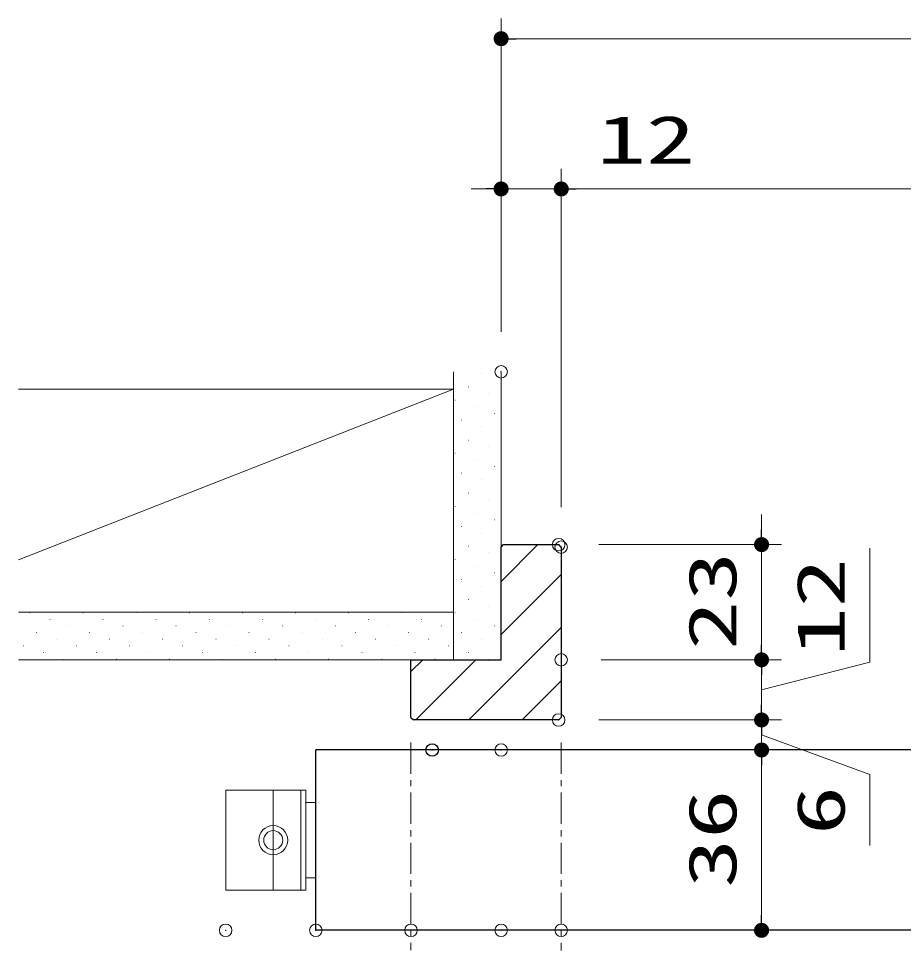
# Model space of a CAD drawing. Units: millimetres, scale not verified. Extents: x -1306 to 1306, y -607 to 607.
# Drawn here: x -1011.8 to -835.2, y -342.1 to -156.1 of the extents above; entities that cross this region are included whole.
import ezdxf
from ezdxf.enums import TextEntityAlignment as Align

# ---------------------------------------------------------------- set-up
doc = ezdxf.new("R2010")
doc.units = ezdxf.units.MM
doc.header["$LTSCALE"] = 5
doc.header["$PDMODE"] = 32
doc.header["$PDSIZE"] = 2.5
doc.linetypes.add('USER3', pattern=[2, 1.25, -0.25, 0.25, -0.25])
for name, color, linetype, lineweight in [('0-1_線(黄)', 2, 'Continuous', 15), ('0-C_中心線', 3, 'USER3', 9), ('0-D_線(白)', 7, 'Continuous', 30), ('1-0_線(水)', 4, 'Continuous', 9), ('1-1_寸法線', 3, 'Continuous', 13), ('1-2_ハッチング', 6, 'Continuous', 9), ('1-4_DEFPOINTS', 7, 'Continuous', 5), ('1-5_0', 3, 'Continuous', 25)]:
    doc.layers.add(name, color=color, linetype=linetype, lineweight=lineweight)
doc.layers.add('1-6__0-0_FRAME20', color=4, linetype='Continuous')
doc.styles.add('ＭＳ ゴシック', font='')
doc.styles.get('ＭＳ ゴシック').set_extended_font_data('MS Gothic')

# ---------------------------------------------------------------- blocks, each defined once
blk = doc.blocks.new('_DOT')
at = {"layer": '1-5_0'}
blk.add_line((-2.5, 0), (-5, 0), dxfattribs=at)
for points in [[(0, 0), (-2.5, 0), (-2.48, 0.313)], [(0, 0), (-2.48, -0.313), (-2.5, 0)], [(0, 0), (-2.48, 0.313), (-2.421, 0.622)], [(0, 0), (-2.421, -0.622), (-2.48, -0.313)], [(0, 0), (-2.421, 0.622), (-2.324, 0.92)], [(0, 0), (-2.324, -0.92), (-2.421, -0.622)], [(0, 0), (-2.324, 0.92), (-2.191, 1.204)], [(0, 0), (-2.191, -1.204), (-2.324, -0.92)], [(0, 0), (-2.191, 1.204), (-2.023, 1.469)], [(0, 0), (-2.023, -1.469), (-2.191, -1.204)], [(0, 0), (-2.023, 1.469), (-1.822, 1.711)], [(0, 0), (-1.822, -1.711), (-2.023, -1.469)], [(0, 0), (-1.822, 1.711), (-1.594, 1.926)], [(0, 0), (-1.594, -1.926), (-1.822, -1.711)], [(0, 0), (-1.594, 1.926), (-1.34, 2.111)], [(0, 0), (-1.34, -2.111), (-1.594, -1.926)], [(0, 0), (-1.34, 2.111), (-1.064, 2.262)], [(0, 0), (-1.064, -2.262), (-1.34, -2.111)], [(0, 0), (-1.064, 2.262), (-0.773, 2.378)], [(0, 0), (-0.773, -2.378), (-1.064, -2.262)], [(0, 0), (-0.773, 2.378), (-0.468, 2.456)], [(0, 0), (-0.468, -2.456), (-0.773, -2.378)], [(0, 0), (-0.468, 2.456), (-0.157, 2.495)], [(0, 0), (-0.157, -2.495), (-0.468, -2.456)], [(0, 0), (-0.157, 2.495), (0.157, 2.495)], [(0, 0), (0.157, -2.495), (-0.157, -2.495)], [(0, 0), (0.157, 2.495), (0.468, 2.456)], [(0, 0), (0.468, 2.456), (0.773, 2.378)], [(0, 0), (0.773, 2.378), (1.064, 2.262)], [(0, 0), (1.064, 2.262), (1.34, 2.111)], [(0, 0), (1.34, 2.111), (1.594, 1.926)], [(0, 0), (1.594, 1.926), (1.822, 1.711)], [(0, 0), (1.822, 1.711), (2.023, 1.469)], [(0, 0), (2.023, 1.469), (2.191, 1.204)], [(0, 0), (2.191, 1.204), (2.324, 0.92)], [(0, 0), (2.324, 0.92), (2.421, 0.622)], [(0, 0), (2.421, 0.622), (2.48, 0.313)], [(0, 0), (2.48, 0.313), (2.5, 0)], [(0, 0), (0.468, -2.456), (0.157, -2.495)], [(0, 0), (0.773, -2.378), (0.468, -2.456)], [(0, 0), (1.064, -2.262), (0.773, -2.378)], [(0, 0), (1.34, -2.111), (1.064, -2.262)], [(0, 0), (1.594, -1.926), (1.34, -2.111)], [(0, 0), (1.822, -1.711), (1.594, -1.926)], [(0, 0), (2.023, -1.469), (1.822, -1.711)], [(0, 0), (2.191, -1.204), (2.023, -1.469)], [(0, 0), (2.324, -0.92), (2.191, -1.204)], [(0, 0), (2.421, -0.622), (2.324, -0.92)], [(0, 0), (2.48, -0.313), (2.421, -0.622)], [(0, 0), (2.5, 0), (2.48, -0.313)]]:
    blk.add_solid(points, dxfattribs=at)

msp = doc.modelspace()

# ---------------------------------------------------------------- linework, layer by layer
at = {"layer": '0-1_線(黄)'}
for p, q in [((-925.011, -284.11), (-925.011, -226.61)), ((-915.511, -284.11), (-915.511, -226.61)), ((-925.011, -274.61), (-1011.849, -274.61)), ((-915.511, -284.11), (-1011.849, -284.11))]:
    msp.add_line(p, q, dxfattribs=at)
msp.add_lwpolyline([(-1011.849, -230.11), (-925.011, -230.11), (-1011.849, -264.164)], dxfattribs=at)
at = {"layer": '0-C_中心線'}
for p, q in [((-933.511, -300.61), (-933.511, -342.052)), ((-903.511, -300.61), (-903.511, -342.109))]:
    msp.add_line(p, q, dxfattribs=at)
at = {"layer": '0-D_線(白)'}
for p, q in [((-915.511, -261.61), (-915.011, -261.11)), ((-915.511, -284.11), (-915.511, -261.61)), ((-915.011, -261.11), (-904.011, -261.11)), ((-903.511, -261.61), (-904.011, -261.11)), ((-903.511, -261.61), (-903.511, -295.61)), ((-933.511, -284.11), (-915.511, -284.11)), ((-933.511, -295.61), (-933.511, -284.11)), ((-933.511, -295.61), (-933.011, -296.11)), ((-904.011, -296.11), (-903.511, -295.61)), ((-904.011, -296.11), (-933.011, -296.11)), ((-952.511, -338.11), (-952.511, -302.11)), ((-825.513, -302.11), (-952.511, -302.11)), ((-825.513, -338.11), (-952.511, -338.11))]:
    msp.add_line(p, q, dxfattribs=at)
at = {"layer": '1-0_線(水)'}
for p, q in [((-970.511, -330.11), (-970.511, -310.11)), ((-970.511, -310.11), (-954.511, -310.11)), ((-961.011, -310.11), (-961.011, -330.11)), ((-955.511, -330.11), (-955.511, -310.11)), ((-954.511, -330.11), (-954.511, -310.11)), ((-952.511, -312.61), (-954.511, -312.61)), ((-952.511, -327.61), (-954.511, -327.61)), ((-970.511, -330.11), (-954.511, -330.11))]:
    msp.add_line(p, q, dxfattribs=at)
for radius in [2.9, 1.9]:
    msp.add_circle((-961.011, -320.11), radius, dxfattribs=at)
at = {"layer": '1-1_寸法線'}
for p, q in [((-915.511, -218.61), (-915.511, -156.11)), ((-912.511, -160.11), (-657.511, -160.11)), ((-915.511, -218.61), (-915.511, -186.11)), ((-903.511, -253.61), (-903.511, -186.11)), ((-903.511, -253.61), (-903.511, -186.11)), ((-918.511, -190.11), (-921.511, -190.11)), ((-915.511, -190.11), (-903.511, -190.11)), ((-900.511, -190.11), (-669.511, -190.11)), ((-900.511, -190.11), (-874.75, -190.11)), ((-863.511, -258.11), (-863.511, -255.11)), ((-896.011, -261.11), (-859.511, -261.11)), ((-863.511, -261.11), (-863.511, -284.11)), ((-863.511, -281.11), (-863.511, -278.11)), ((-895.511, -284.11), (-859.511, -284.11)), ((-895.511, -284.11), (-859.511, -284.11)), ((-863.511, -284.11), (-863.511, -296.11)), ((-863.511, -284.11), (-863.511, -296.11)), ((-863.511, -287.11), (-863.511, -290.11)), ((-863.511, -293.11), (-863.511, -290.11)), ((-896.011, -296.11), (-859.511, -296.11)), ((-896.011, -296.11), (-859.511, -296.11)), ((-863.511, -296.11), (-863.511, -302.11)), ((-863.511, -296.11), (-863.511, -302.11)), ((-863.511, -299.11), (-863.511, -302.11)), ((-907.511, -302.11), (-859.511, -302.11)), ((-907.511, -302.11), (-859.511, -302.11)), ((-863.511, -305.11), (-863.511, -308.11)), ((-863.511, -305.11), (-863.511, -335.11)), ((-907.511, -338.11), (-859.511, -338.11))]:
    msp.add_line(p, q, dxfattribs=at)
for points in [[(-863.511, -290.11), (-841.882, -284.559), (-841.882, -261.797)], [(-863.511, -299.11), (-841.882, -307.002), (-841.882, -321.192)]]:
    msp.add_lwpolyline(points, dxfattribs=at)
at = {"layer": '1-2_ハッチング'}
for p, q in [((-919.456, -226.975), (-919.406, -226.975)), ((-922.108, -229.626), (-922.058, -229.626)), ((-924.76, -232.278), (-924.71, -232.278)), ((-918.13, -230.952), (-918.08, -230.952)), ((-920.782, -233.604), (-920.732, -233.604)), ((-916.805, -234.93), (-916.755, -234.93)), ((-923.434, -236.256), (-923.384, -236.256)), ((-919.456, -237.581), (-919.406, -237.581)), ((-922.108, -240.233), (-922.058, -240.233)), ((-918.13, -241.559), (-918.08, -241.559)), ((-924.76, -242.885), (-924.71, -242.885)), ((-920.782, -244.21), (-920.732, -244.21)), ((-923.434, -246.862), (-923.384, -246.862)), ((-916.805, -245.536), (-916.755, -245.536)), ((-919.456, -248.188), (-919.406, -248.188)), ((-922.108, -250.84), (-922.058, -250.84)), ((-918.13, -252.165), (-918.08, -252.165)), ((-924.76, -253.491), (-924.71, -253.491)), ((-920.782, -254.817), (-920.732, -254.817)), ((-916.805, -256.143), (-916.755, -256.143)), ((-923.434, -257.469), (-923.384, -257.469)), ((-919.456, -258.795), (-919.406, -258.795)), ((-922.108, -261.446), (-922.058, -261.446)), ((-915.511, -268.469), (-908.153, -261.11)), ((-924.76, -264.098), (-924.71, -264.098)), ((-918.13, -262.772), (-918.08, -262.772)), ((-920.782, -265.424), (-920.732, -265.424)), ((-916.805, -266.75), (-916.755, -266.75)), ((-915.511, -279.075), (-903.511, -267.075)), ((-923.434, -268.075), (-923.384, -268.075)), ((-919.456, -269.401), (-919.406, -269.401)), ((-922.108, -272.053), (-922.058, -272.053)), ((-918.13, -273.379), (-918.08, -273.379)), ((-1009.612, -274.704), (-1009.562, -274.704)), ((-999.006, -274.704), (-998.956, -274.704)), ((-988.399, -274.704), (-988.349, -274.704)), ((-977.793, -274.704), (-977.743, -274.704)), ((-967.186, -274.704), (-967.136, -274.704)), ((-956.579, -274.704), (-956.529, -274.704)), ((-945.973, -274.704), (-945.923, -274.704)), ((-935.366, -274.704), (-935.316, -274.704)), ((-924.76, -274.704), (-924.71, -274.704)), ((-1005.635, -276.03), (-1005.585, -276.03)), ((-995.028, -276.03), (-994.978, -276.03)), ((-984.422, -276.03), (-984.372, -276.03)), ((-973.815, -276.03), (-973.765, -276.03)), ((-963.209, -276.03), (-963.159, -276.03)), ((-952.602, -276.03), (-952.552, -276.03)), ((-941.995, -276.03), (-941.945, -276.03)), ((-931.389, -276.03), (-931.339, -276.03)), ((-920.782, -276.03), (-920.732, -276.03)), ((-1008.287, -278.682), (-1008.237, -278.682)), ((-1001.657, -277.356), (-1001.607, -277.356)), ((-997.68, -278.682), (-997.63, -278.682)), ((-991.051, -277.356), (-991.001, -277.356)), ((-987.073, -278.682), (-987.023, -278.682)), ((-980.444, -277.356), (-980.394, -277.356)), ((-976.467, -278.682), (-976.417, -278.682)), ((-969.838, -277.356), (-969.788, -277.356)), ((-965.86, -278.682), (-965.81, -278.682)), ((-959.231, -277.356), (-959.181, -277.356)), ((-955.254, -278.682), (-955.204, -278.682)), ((-948.624, -277.356), (-948.574, -277.356)), ((-944.647, -278.682), (-944.597, -278.682)), ((-938.018, -277.356), (-937.968, -277.356)), ((-934.04, -278.682), (-933.99, -278.682)), ((-927.411, -277.356), (-927.361, -277.356)), ((-923.434, -278.682), (-923.384, -278.682)), ((-921.94, -296.11), (-903.511, -277.682)), ((-916.805, -277.356), (-916.755, -277.356)), ((-1004.309, -280.008), (-1004.259, -280.008)), ((-993.703, -280.008), (-993.653, -280.008)), ((-983.096, -280.008), (-983.046, -280.008)), ((-972.489, -280.008), (-972.439, -280.008)), ((-961.883, -280.008), (-961.833, -280.008)), ((-951.276, -280.008), (-951.226, -280.008)), ((-940.669, -280.008), (-940.619, -280.008)), ((-930.063, -280.008), (-930.013, -280.008)), ((-919.456, -280.008), (-919.406, -280.008)), ((-1010.938, -281.334), (-1010.888, -281.334)), ((-1006.961, -282.659), (-1006.911, -282.659)), ((-1000.332, -281.334), (-1000.282, -281.334)), ((-996.354, -282.659), (-996.304, -282.659)), ((-989.725, -281.334), (-989.675, -281.334)), ((-985.748, -282.659), (-985.698, -282.659)), ((-979.118, -281.334), (-979.068, -281.334)), ((-975.141, -282.659), (-975.091, -282.659)), ((-968.512, -281.334), (-968.462, -281.334)), ((-964.534, -282.659), (-964.484, -282.659)), ((-957.905, -281.334), (-957.855, -281.334)), ((-953.928, -282.659), (-953.878, -282.659)), ((-947.299, -281.334), (-947.249, -281.334)), ((-943.321, -282.659), (-943.271, -282.659)), ((-936.692, -281.334), (-936.642, -281.334)), ((-932.715, -282.659), (-932.665, -282.659)), ((-926.085, -281.334), (-926.035, -281.334)), ((-922.108, -282.659), (-922.058, -282.659)), ((-1002.983, -283.985), (-1002.933, -283.985)), ((-992.377, -283.985), (-992.327, -283.985)), ((-981.77, -283.985), (-981.72, -283.985)), ((-971.163, -283.985), (-971.113, -283.985)), ((-960.557, -283.985), (-960.507, -283.985)), ((-949.95, -283.985), (-949.9, -283.985)), ((-939.344, -283.985), (-939.294, -283.985)), ((-933.511, -286.469), (-931.153, -284.11)), ((-932.546, -296.11), (-920.546, -284.11)), ((-928.737, -283.985), (-928.687, -283.985)), ((-918.13, -283.985), (-918.08, -283.985)), ((-911.333, -296.11), (-903.511, -288.288))]:
    msp.add_line(p, q, dxfattribs=at)
at = {"layer": '1-4_DEFPOINTS'}
for p in [(-903.511, -190.11), (-915.511, -226.61), (-915.511, -226.61), (-904.011, -261.11), (-903.511, -261.61), (-903.511, -284.11), (-903.511, -284.11), (-863.511, -284.11), (-904.011, -296.11), (-863.511, -296.11), (-915.511, -302.11), (-863.511, -302.11), (-970.511, -338.11), (-952.511, -338.11), (-933.511, -338.11), (-915.511, -338.11), (-903.511, -338.11), (-863.511, -338.11)]:
    msp.add_point(p, dxfattribs=at)
at = {"layer": '1-6__0-0_FRAME20'}
msp.add_point((-929.287, -302.11), dxfattribs=at)

# ---------------------------------------------------------------- block references
at = {"layer": '1-1_寸法線', "xscale": 0.6, "yscale": 0.6}
for p, rotation in [((-915.511, -160.11), 180), ((-903.511, -190.11), 180), ((-903.511, -190.11), 180), ((-863.511, -261.11), 270), ((-863.511, -284.11), 270), ((-863.511, -284.11), 90), ((-863.511, -296.11), 270), ((-863.511, -296.11), 90), ((-863.511, -302.11), 90), ((-863.511, -302.11), 90), ((-863.511, -338.11), 270)]:
    msp.add_blockref('_DOT', p, dxfattribs=dict(at, rotation=rotation))
msp.add_blockref('_DOT', (-915.511, -190.11), dxfattribs=at)

# ---------------------------------------------------------------- texts
at = {"layer": '1-1_寸法線', "style": 'ＭＳ ゴシック', "width": 1.5}
msp.add_text('12', height=9.604, dxfattribs=at).set_placement((-896.369, -187.96), align=Align.BOTTOM_LEFT)
for s, p in [('23', (-865.661, -282.134)), ('12', (-844.031, -283.416)), ('6', (-844.031, -319.097)), ('36', (-865.661, -329.634))]:
    msp.add_text(s, height=9.604, rotation=90, dxfattribs=at).set_placement(p, align=Align.BOTTOM_LEFT)

doc.saveas('drawing.dxf')
